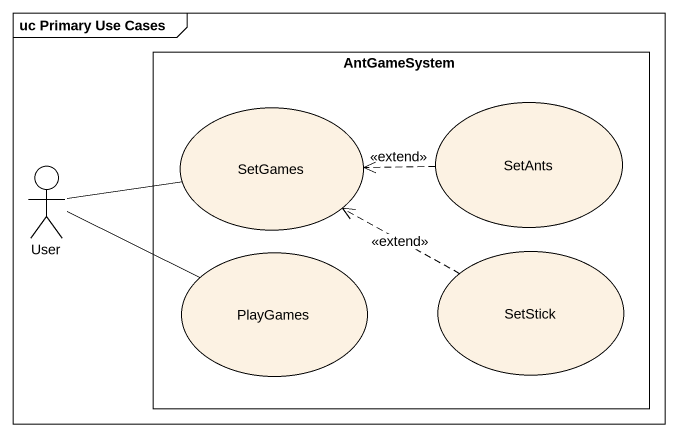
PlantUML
@startuml
mainframe uc Primary Use Cases
rectangle AntGameSystem {
  usecase SetAnts
  usecase SetGames
  usecase PlayGames
  usecase SetStick
}
actor User
SetAnts .left.> SetGames : <<extend>>
User -right- SetGames
User -right- PlayGames
SetStick .left.> SetGames : <<extend>>
@enduml
